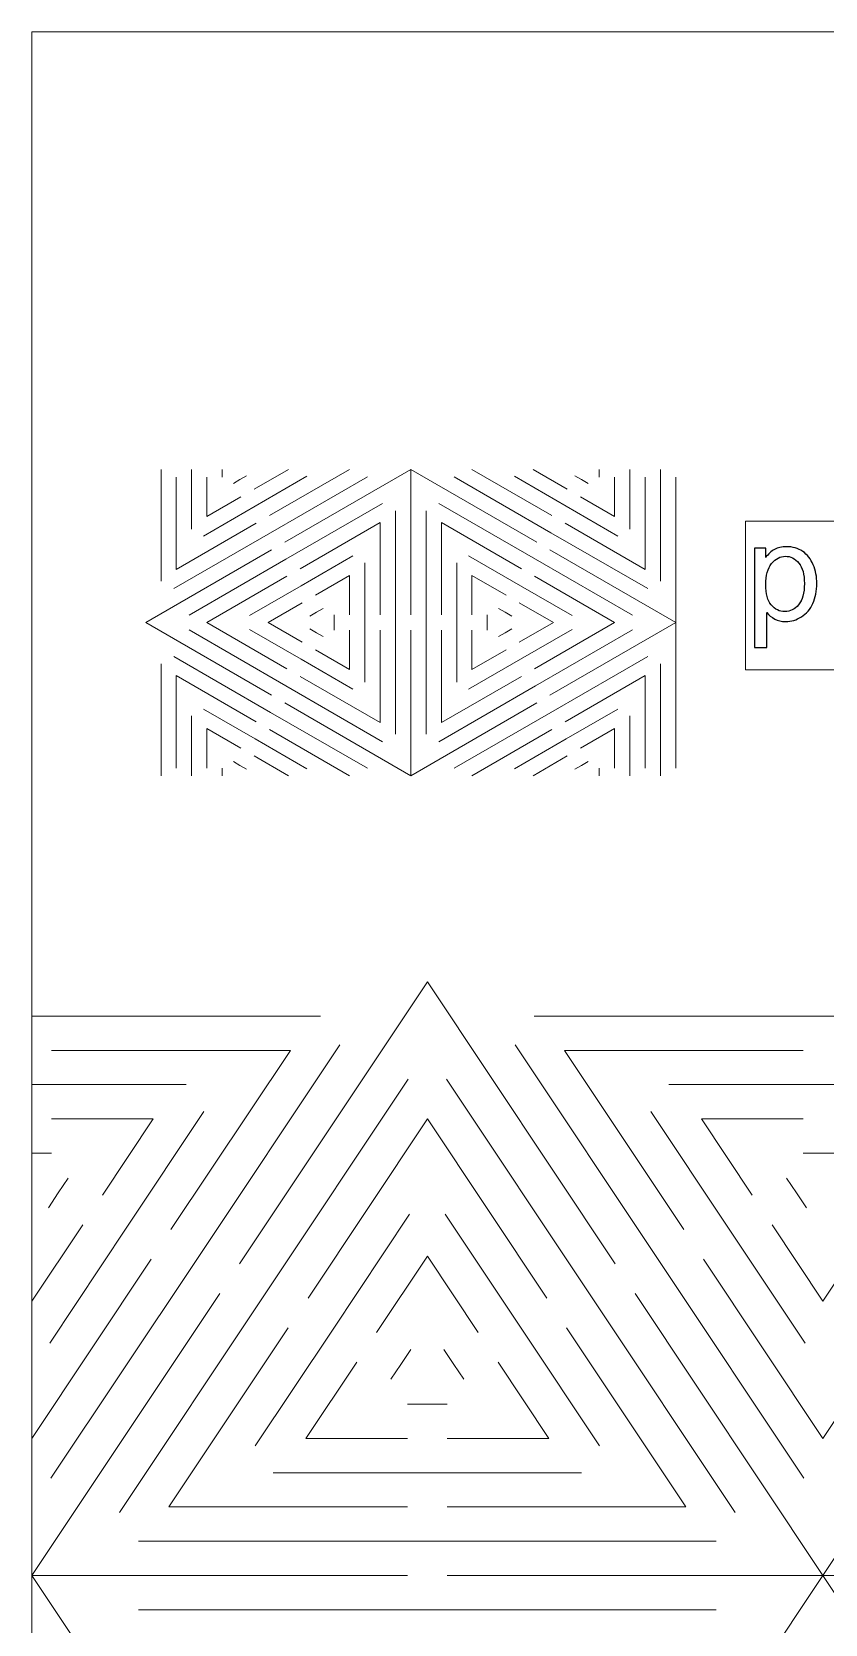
# Model space of a CAD drawing. Header units: centimetres. Extents: x -29.7 to 21.6, y -14.4 to 13.7.
# Drawn here: x 1.4 to 4.73, y -7.15 to -0.46 of the extents above; entities that cross this region are included whole.
import ezdxf

# ---------------------------------------------------------------- set-up
doc = ezdxf.new("R2010")
doc.units = ezdxf.units.CM
doc.header["$MEASUREMENT"] = 0
doc.layers.add('Layer 1', color=7, linetype='Continuous')

msp = doc.modelspace()

# ---------------------------------------------------------------- linework, layer by layer
at = {"layer": 'Layer 1', "color": 1, "lineweight": 9}
for points, knots in [([(1.396, -4.44966), (1.396, -4.44966), (1.396, -0.46166), (1.396, -0.46166), (1.396, -0.46166), (1.396, -0.46166), (11.36591, -0.46166), (11.36591, -0.46166), (11.36591, -0.46166), (11.36591, -0.46166), (11.36591, -4.44966), (11.36591, -4.44966)], [0, 0, 0, 0, 0.25, 0.25, 0.25, 0.25, 0.5, 0.5, 0.5, 0.5, 1, 1, 1, 1]), ([(8.86952, -3.14013), (8.86952, -3.14013), (4.39385, -3.14013), (4.39385, -3.14013), (4.39385, -3.14013), (4.39385, -3.14013), (4.39385, -2.51613), (4.39385, -2.51613), (4.39385, -2.51613), (4.39385, -2.51613), (8.86952, -2.51613), (8.86952, -2.51613), (8.86952, -2.51613), (8.86952, -2.51613), (8.86952, -3.14013), (8.86952, -3.14013)], [0, 0, 0, 0, 0.2, 0.2, 0.2, 0.2, 0.4, 0.4, 0.4, 0.4, 0.6, 0.6, 0.6, 0.6, 1, 1, 1, 1]), ([(8.86952, -3.14013), (8.86952, -3.14013), (4.39385, -3.14013), (4.39385, -3.14013), (4.39385, -3.14013), (4.39385, -3.14013), (4.39385, -2.51613), (4.39385, -2.51613), (4.39385, -2.51613), (4.39385, -2.51613), (8.86952, -2.51613), (8.86952, -2.51613), (8.86952, -2.51613), (8.86952, -2.51613), (8.86952, -3.14013), (8.86952, -3.14013)], [0, 0, 0, 0, 0.2, 0.2, 0.2, 0.2, 0.4, 0.4, 0.4, 0.4, 0.6, 0.6, 0.6, 0.6, 1, 1, 1, 1]), ([(4.4322, -3.04667), (4.4322, -3.04667), (4.4322, -2.62943), (4.4322, -2.62943), (4.4322, -2.62943), (4.4322, -2.62943), (4.47869, -2.62943), (4.47869, -2.62943), (4.47869, -2.62943), (4.47869, -2.62943), (4.47869, -2.66904), (4.47869, -2.66904), (4.47869, -2.66904), (4.48964, -2.65374), (4.50204, -2.64221), (4.51589, -2.63456), (4.51589, -2.63456), (4.52964, -2.62691), (4.54639, -2.62304), (4.56606, -2.62304), (4.56606, -2.62304), (4.59182, -2.62304), (4.61448, -2.62962), (4.63414, -2.64289), (4.63414, -2.64289), (4.6538, -2.65606), (4.66862, -2.67476), (4.6787, -2.69878), (4.6787, -2.69878), (4.68867, -2.72289), (4.69371, -2.74924), (4.69371, -2.778), (4.69371, -2.778), (4.69371, -2.8087), (4.68819, -2.8364), (4.67715, -2.8611), (4.67715, -2.8611), (4.6661, -2.8857), (4.65003, -2.90459), (4.62891, -2.91776), (4.62891, -2.91776), (4.6079, -2.93084), (4.58572, -2.93742), (4.56247, -2.93742), (4.56247, -2.93742), (4.54543, -2.93742), (4.53012, -2.93384), (4.51666, -2.92667), (4.51666, -2.92667), (4.5031, -2.9195), (4.49206, -2.9105), (4.48334, -2.89955), (4.48334, -2.89955), (4.48334, -2.89955), (4.48334, -3.04667), (4.48334, -3.04667), (4.48334, -3.04667), (4.48334, -3.04667), (4.4322, -3.04667), (4.4322, -3.04667)], [0, 0, 0, 0, 0.0625, 0.0625, 0.0625, 0.0625, 0.125, 0.125, 0.125, 0.125, 0.1875, 0.1875, 0.1875, 0.1875, 0.25, 0.25, 0.25, 0.25, 0.3125, 0.3125, 0.3125, 0.3125, 0.375, 0.375, 0.375, 0.375, 0.4375, 0.4375, 0.4375, 0.4375, 0.5, 0.5, 0.5, 0.5, 0.5625, 0.5625, 0.5625, 0.5625, 0.625, 0.625, 0.625, 0.625, 0.6875, 0.6875, 0.6875, 0.6875, 0.75, 0.75, 0.75, 0.75, 0.8125, 0.8125, 0.8125, 0.8125, 0.875, 0.875, 0.875, 0.875, 1, 1, 1, 1]), ([(4.47869, -2.78207), (4.47869, -2.82071), (4.48654, -2.84929), (4.50213, -2.86778), (4.50213, -2.86778), (4.51782, -2.88628), (4.53681, -2.89558), (4.55908, -2.89558), (4.55908, -2.89558), (4.58175, -2.89558), (4.60112, -2.88599), (4.61719, -2.86682), (4.61719, -2.86682), (4.63337, -2.84764), (4.64141, -2.818), (4.64141, -2.77781), (4.64141, -2.77781), (4.64141, -2.73945), (4.63356, -2.71079), (4.61777, -2.69171), (4.61777, -2.69171), (4.60199, -2.67263), (4.5832, -2.66313), (4.56131, -2.66313), (4.56131, -2.66313), (4.53961, -2.66313), (4.52044, -2.6733), (4.50378, -2.69355), (4.50378, -2.69355), (4.48702, -2.71388), (4.47869, -2.74333), (4.47869, -2.78207)], [0, 0, 0, 0, 0.1111111, 0.1111111, 0.1111111, 0.1111111, 0.2222222, 0.2222222, 0.2222222, 0.2222222, 0.3333333, 0.3333333, 0.3333333, 0.3333333, 0.4444444, 0.4444444, 0.4444444, 0.4444444, 0.5555556, 0.5555556, 0.5555556, 0.5555556, 0.6666667, 0.6666667, 0.6666667, 0.6666667, 0.7777778, 0.7777778, 0.7777778, 0.7777778, 1, 1, 1, 1])]:
    msp.add_open_spline(points, degree=3, knots=knots, dxfattribs=at)
for points in [[(1.93863, -2.29855), (1.93863, -2.29855), (1.93863, -2.76791), (1.93863, -2.76791)], [(2.00291, -2.71876), (2.00291, -2.71876), (2.00291, -2.33073), (2.00291, -2.33073)], [(2.06722, -2.29855), (2.06722, -2.29855), (2.06722, -2.54932), (2.06722, -2.54932)], [(2.13147, -2.49604), (2.13147, -2.49604), (2.13147, -2.33073), (2.13147, -2.33073)], [(2.19578, -2.29855), (2.19578, -2.29855), (2.19578, -2.33073), (2.19578, -2.33073)], [(2.27037, -2.34163), (2.27037, -2.34163), (2.29822, -2.32559), (2.29822, -2.32559)], [(2.47354, -2.29855), (2.47354, -2.29855), (2.33032, -2.38122), (2.33032, -2.38122)], [(2.33464, -2.453), (2.33464, -2.453), (2.55176, -2.32762), (2.55176, -2.32762)], [(2.73066, -2.29855), (2.73066, -2.29855), (2.39466, -2.4926), (2.39466, -2.4926)], [(2.39896, -2.56435), (2.39896, -2.56435), (2.80541, -2.32971), (2.80541, -2.32971)], [(2.45894, -2.60394), (2.45894, -2.60394), (2.98783, -2.29855), (2.98783, -2.29855)], [(2.98783, -2.29855), (2.98783, -2.29855), (3.51673, -2.60394), (3.51673, -2.60394)], [(2.98783, -2.29855), (2.98783, -2.29855), (2.98783, -2.90933), (2.98783, -2.90933)], [(3.17033, -2.32971), (3.17033, -2.32971), (3.57672, -2.56435), (3.57672, -2.56435)], [(3.58107, -2.4926), (3.58107, -2.4926), (3.24498, -2.29855), (3.24498, -2.29855)], [(3.42387, -2.32762), (3.42387, -2.32762), (3.64102, -2.453), (3.64102, -2.453)], [(3.64532, -2.38122), (3.64532, -2.38122), (3.50213, -2.29855), (3.50213, -2.29855)], [(3.67749, -2.32559), (3.67749, -2.32559), (3.7053, -2.34163), (3.7053, -2.34163)], [(3.7799, -2.29855), (3.7799, -2.29855), (3.7799, -2.33073), (3.7799, -2.33073)], [(3.84421, -2.33073), (3.84421, -2.33073), (3.84421, -2.49604), (3.84421, -2.49604)], [(3.90848, -2.29855), (3.90848, -2.29855), (3.90848, -2.54932), (3.90848, -2.54932)], [(3.97276, -2.33073), (3.97276, -2.33073), (3.97276, -2.71876), (3.97276, -2.71876)], [(4.03704, -2.29855), (4.03704, -2.29855), (4.03704, -2.76791), (4.03704, -2.76791)], [(4.10132, -2.94147), (4.10132, -2.94147), (4.10132, -2.33073), (4.10132, -2.33073)], [(2.24251, -2.35773), (2.24251, -2.35773), (2.27037, -2.34163), (2.27037, -2.34163)], [(3.7053, -2.34163), (3.7053, -2.34163), (3.73313, -2.35773), (3.73313, -2.35773)], [(2.11752, -2.57838), (2.11752, -2.57838), (2.33464, -2.453), (2.33464, -2.453)], [(2.27468, -2.41336), (2.27468, -2.41336), (2.13147, -2.49604), (2.13147, -2.49604)], [(2.86965, -2.44105), (2.86965, -2.44105), (2.4632, -2.67571), (2.4632, -2.67571)], [(2.92353, -2.47215), (2.92353, -2.47215), (2.92353, -2.94147), (2.92353, -2.94147)], [(3.05211, -2.47215), (3.05211, -2.47215), (3.05211, -2.94147), (3.05211, -2.94147)], [(3.10601, -2.44105), (3.10601, -2.44105), (3.5124, -2.67571), (3.5124, -2.67571)], [(3.64102, -2.453), (3.64102, -2.453), (3.85815, -2.57838), (3.85815, -2.57838)], [(3.84421, -2.49604), (3.84421, -2.49604), (3.70099, -2.41336), (3.70099, -2.41336)], [(2.33896, -2.52474), (2.33896, -2.52474), (2.00291, -2.71876), (2.00291, -2.71876)], [(2.85928, -2.5213), (2.85928, -2.5213), (2.52323, -2.71532), (2.52323, -2.71532)], [(2.85928, -2.90933), (2.85928, -2.90933), (2.85928, -2.5213), (2.85928, -2.5213)], [(3.45245, -2.71532), (3.45245, -2.71532), (3.1164, -2.5213), (3.1164, -2.5213)], [(3.1164, -2.5213), (3.1164, -2.5213), (3.1164, -2.90933), (3.1164, -2.90933)], [(3.97276, -2.71876), (3.97276, -2.71876), (3.63671, -2.52474), (3.63671, -2.52474)], [(1.9925, -2.799), (1.9925, -2.799), (2.39896, -2.56435), (2.39896, -2.56435)], [(3.57672, -2.56435), (3.57672, -2.56435), (3.98317, -2.799), (3.98317, -2.799)], [(2.40324, -2.63608), (2.40324, -2.63608), (1.87435, -2.94147), (1.87435, -2.94147)], [(2.74466, -2.66167), (2.74466, -2.66167), (2.52751, -2.78703), (2.52751, -2.78703)], [(3.231, -2.66167), (3.231, -2.66167), (3.44816, -2.78703), (3.44816, -2.78703)], [(3.57243, -2.63608), (3.57243, -2.63608), (4.10132, -2.94147), (4.10132, -2.94147)], [(2.4632, -2.67571), (2.4632, -2.67571), (2.05681, -2.91034), (2.05681, -2.91034)], [(2.79499, -2.69074), (2.79499, -2.69074), (2.79499, -2.94147), (2.79499, -2.94147)], [(3.1807, -2.69074), (3.1807, -2.69074), (3.1807, -2.94147), (3.1807, -2.94147)], [(3.5124, -2.67571), (3.5124, -2.67571), (3.91889, -2.91034), (3.91889, -2.91034)], [(2.13147, -2.94147), (2.13147, -2.94147), (2.46755, -2.74746), (2.46755, -2.74746)], [(2.52751, -2.78703), (2.52751, -2.78703), (2.31039, -2.91241), (2.31039, -2.91241)], [(2.73066, -2.74399), (2.73066, -2.74399), (2.5875, -2.82666), (2.5875, -2.82666)], [(2.73066, -2.90933), (2.73066, -2.90933), (2.73066, -2.74399), (2.73066, -2.74399)], [(3.38817, -2.82666), (3.38817, -2.82666), (3.24498, -2.74399), (3.24498, -2.74399)], [(3.24498, -2.74399), (3.24498, -2.74399), (3.24498, -2.90933), (3.24498, -2.90933)], [(3.44816, -2.78703), (3.44816, -2.78703), (3.66528, -2.91241), (3.66528, -2.91241)], [(3.50815, -2.74746), (3.50815, -2.74746), (3.84421, -2.94147), (3.84421, -2.94147)], [(2.38864, -2.94147), (2.38864, -2.94147), (2.53183, -2.8588), (2.53183, -2.8588)], [(3.44384, -2.8588), (3.44384, -2.8588), (3.58703, -2.94147), (3.58703, -2.94147)], [(2.59182, -2.8984), (2.59182, -2.8984), (2.56397, -2.91444), (2.56397, -2.91444)], [(2.61964, -2.8823), (2.61964, -2.8823), (2.59182, -2.8984), (2.59182, -2.8984)], [(2.66637, -2.90933), (2.66637, -2.90933), (2.66637, -2.94147), (2.66637, -2.94147)], [(3.30927, -2.90933), (3.30927, -2.90933), (3.30927, -2.94147), (3.30927, -2.94147)], [(3.35603, -2.8823), (3.35603, -2.8823), (3.38385, -2.8984), (3.38385, -2.8984)], [(3.38385, -2.8984), (3.38385, -2.8984), (3.4117, -2.91444), (3.4117, -2.91444)], [(1.87435, -2.94147), (1.87435, -2.94147), (2.40324, -3.24686), (2.40324, -3.24686)], [(2.05681, -2.9726), (2.05681, -2.9726), (2.4632, -3.20723), (2.4632, -3.20723)], [(2.46755, -3.13546), (2.46755, -3.13546), (2.13147, -2.94147), (2.13147, -2.94147)], [(2.31039, -2.9705), (2.31039, -2.9705), (2.52751, -3.09588), (2.52751, -3.09588)], [(2.53183, -3.02415), (2.53183, -3.02415), (2.38864, -2.94147), (2.38864, -2.94147)], [(2.56397, -2.96844), (2.56397, -2.96844), (2.59182, -2.98454), (2.59182, -2.98454)], [(2.59182, -2.98454), (2.59182, -2.98454), (2.61964, -3.00058), (2.61964, -3.00058)], [(2.66637, -2.94147), (2.66637, -2.94147), (2.66637, -2.97361), (2.66637, -2.97361)], [(2.73066, -2.97361), (2.73066, -2.97361), (2.73066, -3.13892), (2.73066, -3.13892)], [(2.79499, -2.94147), (2.79499, -2.94147), (2.79499, -3.19217), (2.79499, -3.19217)], [(2.85928, -2.97361), (2.85928, -2.97361), (2.85928, -3.36164), (2.85928, -3.36164)], [(2.92353, -2.94147), (2.92353, -2.94147), (2.92353, -3.41077), (2.92353, -3.41077)], [(2.98783, -3.58435), (2.98783, -3.58435), (2.98783, -2.97361), (2.98783, -2.97361)], [(3.05211, -2.94147), (3.05211, -2.94147), (3.05211, -3.41077), (3.05211, -3.41077)], [(3.1164, -3.36164), (3.1164, -3.36164), (3.1164, -2.97361), (3.1164, -2.97361)], [(3.1807, -2.94147), (3.1807, -2.94147), (3.1807, -3.19217), (3.1807, -3.19217)], [(3.24498, -3.13892), (3.24498, -3.13892), (3.24498, -2.97361), (3.24498, -2.97361)], [(3.30927, -2.94147), (3.30927, -2.94147), (3.30927, -2.97361), (3.30927, -2.97361)], [(3.35603, -3.00058), (3.35603, -3.00058), (3.38385, -2.98454), (3.38385, -2.98454)], [(3.38385, -2.98454), (3.38385, -2.98454), (3.4117, -2.96844), (3.4117, -2.96844)], [(3.58703, -2.94147), (3.58703, -2.94147), (3.44384, -3.02415), (3.44384, -3.02415)], [(3.44816, -3.09588), (3.44816, -3.09588), (3.66528, -2.9705), (3.66528, -2.9705)], [(3.84421, -2.94147), (3.84421, -2.94147), (3.50815, -3.13546), (3.50815, -3.13546)], [(3.5124, -3.20723), (3.5124, -3.20723), (3.91889, -2.9726), (3.91889, -2.9726)], [(3.57243, -3.24686), (3.57243, -3.24686), (4.10132, -2.94147), (4.10132, -2.94147)], [(4.10132, -2.94147), (4.10132, -2.94147), (4.10132, -3.55218), (4.10132, -3.55218)], [(2.73066, -3.13892), (2.73066, -3.13892), (2.5875, -3.05625), (2.5875, -3.05625)], [(3.38817, -3.05625), (3.38817, -3.05625), (3.24498, -3.13892), (3.24498, -3.13892)], [(1.93863, -3.11503), (1.93863, -3.11503), (1.93863, -3.58435), (1.93863, -3.58435)], [(1.9925, -3.0839), (1.9925, -3.0839), (2.39896, -3.31857), (2.39896, -3.31857)], [(2.52751, -3.09588), (2.52751, -3.09588), (2.74466, -3.22123), (2.74466, -3.22123)], [(3.231, -3.22123), (3.231, -3.22123), (3.44816, -3.09588), (3.44816, -3.09588)], [(3.98317, -3.0839), (3.98317, -3.0839), (3.57672, -3.31857), (3.57672, -3.31857)], [(4.03704, -3.11503), (4.03704, -3.11503), (4.03704, -3.58435), (4.03704, -3.58435)], [(2.33896, -3.35816), (2.33896, -3.35816), (2.00291, -3.16418), (2.00291, -3.16418)], [(2.00291, -3.16418), (2.00291, -3.16418), (2.00291, -3.55218), (2.00291, -3.55218)], [(2.4632, -3.20723), (2.4632, -3.20723), (2.86965, -3.44189), (2.86965, -3.44189)], [(2.85928, -3.36164), (2.85928, -3.36164), (2.52323, -3.16762), (2.52323, -3.16762)], [(3.10601, -3.44189), (3.10601, -3.44189), (3.5124, -3.20723), (3.5124, -3.20723)], [(3.45245, -3.16762), (3.45245, -3.16762), (3.1164, -3.36164), (3.1164, -3.36164)], [(3.97276, -3.16418), (3.97276, -3.16418), (3.63671, -3.35816), (3.63671, -3.35816)], [(3.97276, -3.55218), (3.97276, -3.55218), (3.97276, -3.16418), (3.97276, -3.16418)], [(2.06722, -3.33359), (2.06722, -3.33359), (2.06722, -3.58435), (2.06722, -3.58435)], [(2.11752, -3.30456), (2.11752, -3.30456), (2.33464, -3.42994), (2.33464, -3.42994)], [(2.39896, -3.31857), (2.39896, -3.31857), (2.80541, -3.55323), (2.80541, -3.55323)], [(2.45894, -3.27896), (2.45894, -3.27896), (2.98783, -3.58435), (2.98783, -3.58435)], [(3.51673, -3.27896), (3.51673, -3.27896), (2.98783, -3.58435), (2.98783, -3.58435)], [(3.57672, -3.31857), (3.57672, -3.31857), (3.17033, -3.55323), (3.17033, -3.55323)], [(3.85815, -3.30456), (3.85815, -3.30456), (3.64102, -3.42994), (3.64102, -3.42994)], [(3.90848, -3.33359), (3.90848, -3.33359), (3.90848, -3.58435), (3.90848, -3.58435)], [(2.27468, -3.46951), (2.27468, -3.46951), (2.13147, -3.38684), (2.13147, -3.38684)], [(2.13147, -3.38684), (2.13147, -3.38684), (2.13147, -3.55218), (2.13147, -3.55218)], [(2.39466, -3.39031), (2.39466, -3.39031), (2.73066, -3.58435), (2.73066, -3.58435)], [(3.24498, -3.58435), (3.24498, -3.58435), (3.58107, -3.39031), (3.58107, -3.39031)], [(3.84421, -3.38684), (3.84421, -3.38684), (3.70099, -3.46951), (3.70099, -3.46951)], [(3.84421, -3.55218), (3.84421, -3.55218), (3.84421, -3.38684), (3.84421, -3.38684)], [(2.33464, -3.42994), (2.33464, -3.42994), (2.55176, -3.55529), (2.55176, -3.55529)], [(3.64102, -3.42994), (3.64102, -3.42994), (3.42387, -3.55529), (3.42387, -3.55529)], [(2.24251, -3.52518), (2.24251, -3.52518), (2.27037, -3.54125), (2.27037, -3.54125)], [(2.27037, -3.54125), (2.27037, -3.54125), (2.29822, -3.55735), (2.29822, -3.55735)], [(2.33032, -3.50168), (2.33032, -3.50168), (2.47354, -3.58435), (2.47354, -3.58435)], [(3.50213, -3.58435), (3.50213, -3.58435), (3.64532, -3.50168), (3.64532, -3.50168)], [(3.7053, -3.54125), (3.7053, -3.54125), (3.67749, -3.55735), (3.67749, -3.55735)], [(3.73313, -3.52518), (3.73313, -3.52518), (3.7053, -3.54125), (3.7053, -3.54125)], [(2.19578, -3.55218), (2.19578, -3.55218), (2.19578, -3.58435), (2.19578, -3.58435)], [(3.7799, -3.55218), (3.7799, -3.55218), (3.7799, -3.58435), (3.7799, -3.58435)], [(1.396, -4.44966), (1.396, -4.44966), (1.396, -14.41957), (1.396, -14.41957)], [(2.26833, -5.63357), (2.26833, -5.63357), (3.05761, -4.44966), (3.05761, -4.44966)], [(3.05761, -4.44966), (3.05761, -4.44966), (3.84689, -5.63357), (3.84689, -5.63357)], [(1.396, -4.59356), (1.396, -4.59356), (2.60897, -4.59356), (2.60897, -4.59356)], [(3.50625, -4.59356), (3.50625, -4.59356), (4.71924, -4.59356), (4.71924, -4.59356)], [(4.71924, -4.59356), (4.71924, -4.59356), (5.93228, -4.59356), (5.93228, -4.59356)], [(2.48199, -4.73748), (2.48199, -4.73748), (1.47905, -4.73748), (1.47905, -4.73748)], [(1.98052, -5.48967), (1.98052, -5.48967), (2.48199, -4.73748), (2.48199, -4.73748)], [(2.68935, -4.71417), (2.68935, -4.71417), (2.08289, -5.62395), (2.08289, -5.62395)], [(3.42584, -4.71417), (3.42584, -4.71417), (4.03233, -5.62395), (4.03233, -5.62395)], [(3.63324, -4.73748), (3.63324, -4.73748), (4.63617, -4.73748), (4.63617, -4.73748)], [(4.1347, -5.48967), (4.1347, -5.48967), (3.63324, -4.73748), (3.63324, -4.73748)], [(2.37064, -5.76783), (2.37064, -5.76783), (2.9772, -4.85808), (2.9772, -4.85808)], [(3.13803, -4.85808), (3.13803, -4.85808), (3.74452, -5.76783), (3.74452, -5.76783)], [(1.396, -4.88138), (1.396, -4.88138), (2.04398, -4.88138), (2.04398, -4.88138)], [(4.07121, -4.88138), (4.07121, -4.88138), (4.71924, -4.88138), (4.71924, -4.88138)], [(4.71924, -4.88138), (4.71924, -4.88138), (5.36732, -4.88138), (5.36732, -4.88138)], [(2.1191, -4.994), (2.1191, -4.994), (1.79508, -5.48002), (1.79508, -5.48002)], [(3.99613, -4.994), (3.99613, -4.994), (4.32014, -5.48002), (4.32014, -5.48002)], [(1.90635, -5.02529), (1.90635, -5.02529), (1.47905, -5.02529), (1.47905, -5.02529)], [(1.69271, -5.34576), (1.69271, -5.34576), (1.90635, -5.02529), (1.90635, -5.02529)], [(3.05761, -5.02529), (3.05761, -5.02529), (2.55614, -5.77745), (2.55614, -5.77745)], [(3.55908, -5.77745), (3.55908, -5.77745), (3.05761, -5.02529), (3.05761, -5.02529)], [(4.20883, -5.02529), (4.20883, -5.02529), (4.63617, -5.02529), (4.63617, -5.02529)], [(4.42251, -5.34576), (4.42251, -5.34576), (4.20883, -5.02529), (4.20883, -5.02529)], [(1.396, -5.16916), (1.396, -5.16916), (1.47905, -5.16916), (1.47905, -5.16916)], [(4.63617, -5.16916), (4.63617, -5.16916), (4.71924, -5.16916), (4.71924, -5.16916)], [(4.71924, -5.16916), (4.71924, -5.16916), (4.80236, -5.16916), (4.80236, -5.16916)], [(1.54883, -5.27383), (1.54883, -5.27383), (1.50727, -5.33614), (1.50727, -5.33614)], [(4.56639, -5.27383), (4.56639, -5.27383), (4.60795, -5.33614), (4.60795, -5.33614)], [(1.50727, -5.33614), (1.50727, -5.33614), (1.46571, -5.39846), (1.46571, -5.39846)], [(4.60795, -5.33614), (4.60795, -5.33614), (4.64953, -5.39846), (4.64953, -5.39846)], [(1.396, -5.7909), (1.396, -5.7909), (1.60964, -5.47036), (1.60964, -5.47036)], [(1.79508, -5.48002), (1.79508, -5.48002), (1.47104, -5.96607), (1.47104, -5.96607)], [(2.65849, -5.91176), (2.65849, -5.91176), (2.9825, -5.42569), (2.9825, -5.42569)], [(3.13269, -5.42569), (3.13269, -5.42569), (3.45673, -5.91176), (3.45673, -5.91176)], [(4.32014, -5.48002), (4.32014, -5.48002), (4.64415, -5.96607), (4.64415, -5.96607)], [(4.50558, -5.47036), (4.50558, -5.47036), (4.71924, -5.7909), (4.71924, -5.7909)], [(4.71924, -5.7909), (4.71924, -5.7909), (4.93291, -5.47036), (4.93291, -5.47036)], [(1.396, -6.3665), (1.396, -6.3665), (1.89745, -5.6143), (1.89745, -5.6143)], [(3.05761, -5.60085), (3.05761, -5.60085), (2.84393, -5.92139), (2.84393, -5.92139)], [(3.27127, -5.92139), (3.27127, -5.92139), (3.05761, -5.60085), (3.05761, -5.60085)], [(4.21777, -5.6143), (4.21777, -5.6143), (4.71924, -6.3665), (4.71924, -6.3665)], [(4.71924, -6.3665), (4.71924, -6.3665), (5.22076, -5.6143), (5.22076, -5.6143)], [(2.08289, -5.62395), (2.08289, -5.62395), (1.47637, -6.53371), (1.47637, -6.53371)], [(4.03233, -5.62395), (4.03233, -5.62395), (4.63885, -6.53371), (4.63885, -6.53371)], [(2.18521, -5.75818), (2.18521, -5.75818), (1.396, -6.94215), (1.396, -6.94215)], [(1.76419, -6.67758), (1.76419, -6.67758), (2.37064, -5.76783), (2.37064, -5.76783)], [(3.74452, -5.76783), (3.74452, -5.76783), (4.35104, -6.67758), (4.35104, -6.67758)], [(3.93001, -5.75818), (3.93001, -5.75818), (4.71924, -6.94215), (4.71924, -6.94215)], [(5.50854, -5.75818), (5.50854, -5.75818), (4.71924, -6.94215), (4.71924, -6.94215)], [(1.97155, -6.65434), (1.97155, -6.65434), (2.47305, -5.90211), (2.47305, -5.90211)], [(2.33444, -6.39775), (2.33444, -6.39775), (2.65849, -5.91176), (2.65849, -5.91176)], [(3.45673, -5.91176), (3.45673, -5.91176), (3.78071, -6.39775), (3.78071, -6.39775)], [(4.14367, -6.65434), (4.14367, -6.65434), (3.64217, -5.90211), (3.64217, -5.90211)], [(2.94634, -6.05564), (2.94634, -6.05564), (2.98783, -5.99333), (2.98783, -5.99333)], [(3.12739, -5.99333), (3.12739, -5.99333), (3.16888, -6.05564), (3.16888, -6.05564)], [(2.54718, -6.3665), (2.54718, -6.3665), (2.76083, -6.04599), (2.76083, -6.04599)], [(2.90474, -6.11796), (2.90474, -6.11796), (2.94634, -6.05564), (2.94634, -6.05564)], [(3.16888, -6.05564), (3.16888, -6.05564), (3.21046, -6.11796), (3.21046, -6.11796)], [(3.56801, -6.3665), (3.56801, -6.3665), (3.35432, -6.04599), (3.35432, -6.04599)], [(2.97455, -6.22262), (2.97455, -6.22262), (3.05761, -6.22262), (3.05761, -6.22262)], [(3.05761, -6.22262), (3.05761, -6.22262), (3.14068, -6.22262), (3.14068, -6.22262)], [(2.97455, -6.3665), (2.97455, -6.3665), (2.54718, -6.3665), (2.54718, -6.3665)], [(3.14068, -6.3665), (3.14068, -6.3665), (3.56801, -6.3665), (3.56801, -6.3665)], [(2.40956, -6.51041), (2.40956, -6.51041), (3.05761, -6.51041), (3.05761, -6.51041)], [(3.05761, -6.51041), (3.05761, -6.51041), (3.70563, -6.51041), (3.70563, -6.51041)], [(2.97455, -6.65434), (2.97455, -6.65434), (1.97155, -6.65434), (1.97155, -6.65434)], [(3.14068, -6.65434), (3.14068, -6.65434), (4.14367, -6.65434), (4.14367, -6.65434)], [(1.84457, -6.79822), (1.84457, -6.79822), (3.05761, -6.79822), (3.05761, -6.79822)], [(3.05761, -6.79822), (3.05761, -6.79822), (4.27063, -6.79822), (4.27063, -6.79822)], [(1.396, -6.94215), (1.396, -6.94215), (2.97455, -6.94215), (2.97455, -6.94215)], [(1.396, -6.94215), (1.396, -6.94215), (2.18521, -8.12606), (2.18521, -8.12606)], [(4.71924, -6.94215), (4.71924, -6.94215), (3.14068, -6.94215), (3.14068, -6.94215)], [(3.93001, -8.12606), (3.93001, -8.12606), (4.71924, -6.94215), (4.71924, -6.94215)], [(4.71924, -6.94215), (4.71924, -6.94215), (6.29785, -6.94215), (6.29785, -6.94215)], [(4.71924, -6.94215), (4.71924, -6.94215), (5.50854, -8.12606), (5.50854, -8.12606)], [(1.84457, -7.08603), (1.84457, -7.08603), (3.05761, -7.08603), (3.05761, -7.08603)], [(3.05761, -7.08603), (3.05761, -7.08603), (4.27063, -7.08603), (4.27063, -7.08603)]]:
    msp.add_open_spline(points, degree=3, dxfattribs=at)
at = {"layer": 'Layer 1', "color": 250}
for points, knots in [([(4.4322, -3.04667), (4.4322, -3.04667), (4.4322, -2.62943), (4.4322, -2.62943), (4.4322, -2.62943), (4.4322, -2.62943), (4.47869, -2.62943), (4.47869, -2.62943), (4.47869, -2.62943), (4.47869, -2.62943), (4.47869, -2.66904), (4.47869, -2.66904), (4.47869, -2.66904), (4.48964, -2.65374), (4.50204, -2.64221), (4.51589, -2.63456), (4.51589, -2.63456), (4.52964, -2.62691), (4.54639, -2.62304), (4.56606, -2.62304), (4.56606, -2.62304), (4.59182, -2.62304), (4.61448, -2.62962), (4.63414, -2.64289), (4.63414, -2.64289), (4.6538, -2.65606), (4.66862, -2.67476), (4.6787, -2.69878), (4.6787, -2.69878), (4.68867, -2.72289), (4.69371, -2.74924), (4.69371, -2.778), (4.69371, -2.778), (4.69371, -2.8087), (4.68819, -2.8364), (4.67715, -2.8611), (4.67715, -2.8611), (4.6661, -2.8857), (4.65003, -2.90459), (4.62891, -2.91776), (4.62891, -2.91776), (4.6079, -2.93084), (4.58572, -2.93742), (4.56247, -2.93742), (4.56247, -2.93742), (4.54543, -2.93742), (4.53012, -2.93384), (4.51666, -2.92667), (4.51666, -2.92667), (4.5031, -2.9195), (4.49206, -2.9105), (4.48334, -2.89955), (4.48334, -2.89955), (4.48334, -2.89955), (4.48334, -3.04667), (4.48334, -3.04667), (4.48334, -3.04667), (4.48334, -3.04667), (4.4322, -3.04667), (4.4322, -3.04667)], [0, 0, 0, 0, 0.0625, 0.0625, 0.0625, 0.0625, 0.125, 0.125, 0.125, 0.125, 0.1875, 0.1875, 0.1875, 0.1875, 0.25, 0.25, 0.25, 0.25, 0.3125, 0.3125, 0.3125, 0.3125, 0.375, 0.375, 0.375, 0.375, 0.4375, 0.4375, 0.4375, 0.4375, 0.5, 0.5, 0.5, 0.5, 0.5625, 0.5625, 0.5625, 0.5625, 0.625, 0.625, 0.625, 0.625, 0.6875, 0.6875, 0.6875, 0.6875, 0.75, 0.75, 0.75, 0.75, 0.8125, 0.8125, 0.8125, 0.8125, 0.875, 0.875, 0.875, 0.875, 1, 1, 1, 1]), ([(4.47869, -2.78207), (4.47869, -2.82071), (4.48654, -2.84929), (4.50213, -2.86778), (4.50213, -2.86778), (4.51782, -2.88628), (4.53681, -2.89558), (4.55908, -2.89558), (4.55908, -2.89558), (4.58175, -2.89558), (4.60112, -2.88599), (4.61719, -2.86682), (4.61719, -2.86682), (4.63337, -2.84764), (4.64141, -2.818), (4.64141, -2.77781), (4.64141, -2.77781), (4.64141, -2.73945), (4.63356, -2.71079), (4.61777, -2.69171), (4.61777, -2.69171), (4.60199, -2.67263), (4.5832, -2.66313), (4.56131, -2.66313), (4.56131, -2.66313), (4.53961, -2.66313), (4.52044, -2.6733), (4.50378, -2.69355), (4.50378, -2.69355), (4.48702, -2.71388), (4.47869, -2.74333), (4.47869, -2.78207)], [0, 0, 0, 0, 0.1111111, 0.1111111, 0.1111111, 0.1111111, 0.2222222, 0.2222222, 0.2222222, 0.2222222, 0.3333333, 0.3333333, 0.3333333, 0.3333333, 0.4444444, 0.4444444, 0.4444444, 0.4444444, 0.5555556, 0.5555556, 0.5555556, 0.5555556, 0.6666667, 0.6666667, 0.6666667, 0.6666667, 0.7777778, 0.7777778, 0.7777778, 0.7777778, 1, 1, 1, 1])]:
    msp.add_open_spline(points, degree=3, knots=knots, dxfattribs=at)

doc.saveas('drawing.dxf')
